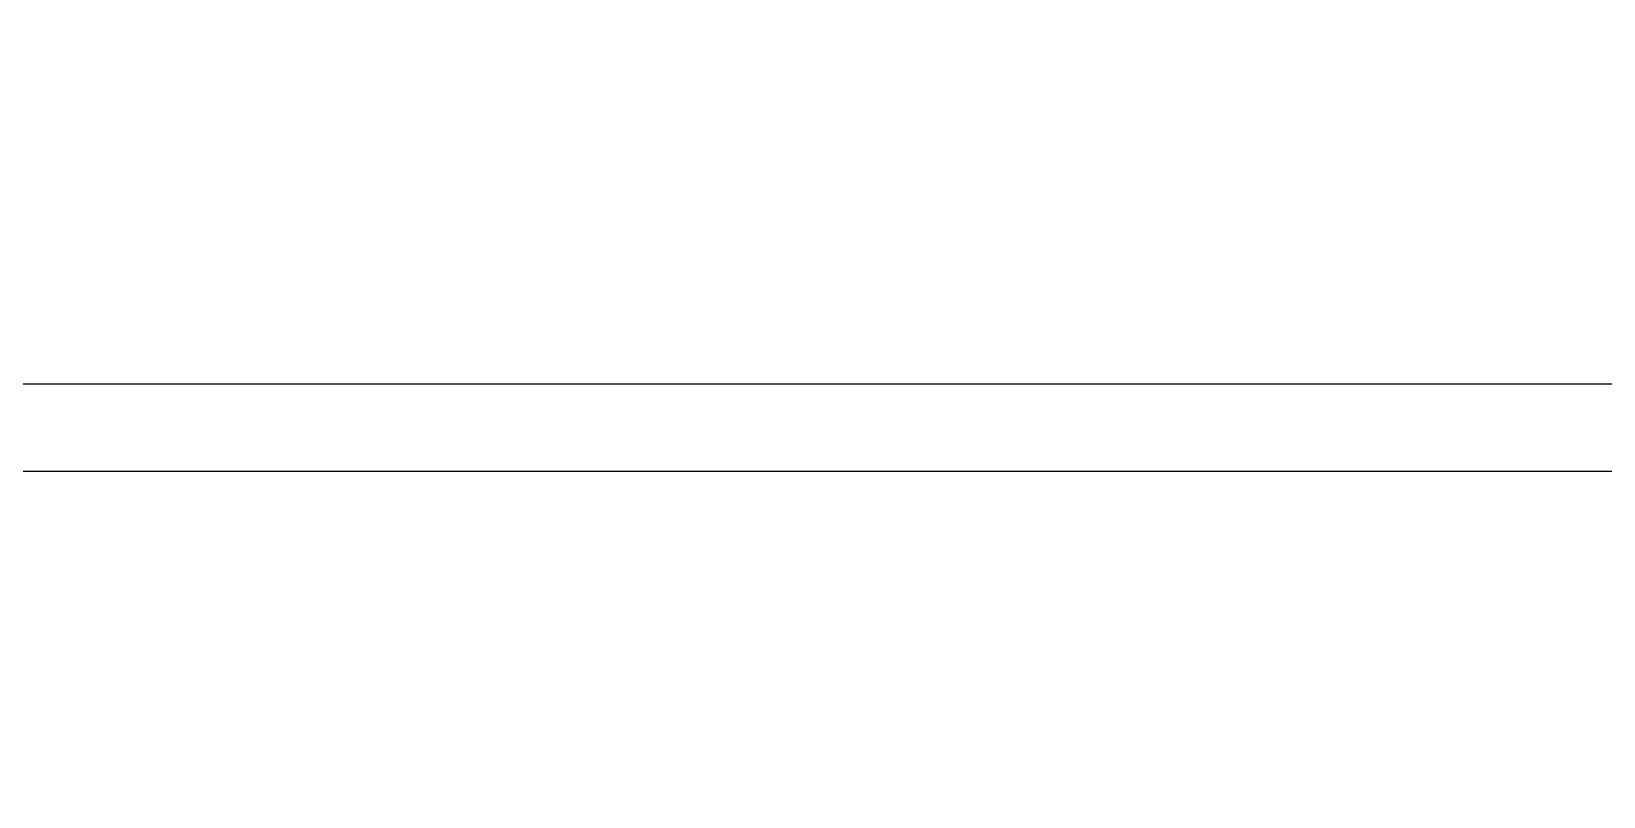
# Model space of a CAD drawing. Header units: millimetres. Extents: x -2325 to 334075, y -552635 to -11738.
# Drawn here: x 201169 to 276631, y -48472 to -11738 of the extents above; entities that cross this region are included whole.
import ezdxf

# ---------------------------------------------------------------- set-up
doc = ezdxf.new("R2010")
doc.units = ezdxf.units.MM
doc.header["$LTSCALE"] = 200
doc.layers.get('DEFPOINTS').update_dxf_attribs({"color": 137})
doc.layers.add('PDF_0', color=7, linetype='Continuous')

msp = doc.modelspace()

# ---------------------------------------------------------------- hatches: boundary and pattern name
at = {"layer": 'PDF_0', "transparency": 33554559}
h = msp.add_hatch(color=256, dxfattribs=at)
h.paths.add_polyline_path([(249562.8, -11739.5), (249566.7, -11739.5), (249566.7, -11739.5), (249564.8, -11739.5), (249564.8, -11739.5), (249564.8, -11739.5), (249564.8, -11739.5), (249562.8, -11739.5)], flags=0)
h.paths.add_polyline_path([(249564.8, -11739.5), (249564.8, -11739.5), (249564.8, -11739.5), (249564.8, -11739.5), (249564.8, -11739.5), (249564.8, -11739.5), (249564.8, -11739.5), (249564.8, -11739.5), (249564.8, -11739.5), (249564.8, -11739.5), (249564.8, -11739.5), (249566.7, -11739.5), (249566.7, -11739.5), (249562.8, -11739.5), (249562.8, -11739.5)], flags=0)
h.paths.add_polyline_path([(249564.8, -11737.6), (249564.8, -11737.6), (249564.8, -11737.6), (249564.8, -11737.6), (249564.8, -11737.6), (249564.8, -11737.6), (249564.8, -11737.6), (249564.8, -11737.6), (249564.8, -11737.6), (249564.8, -11737.6), (249564.8, -11737.6), (249564.8, -11737.6), (249564.8, -11737.6), (249564.8, -11737.6), (249564.8, -11737.6), (249564.8, -11737.6), (249564.8, -11737.6), (249564.8, -11737.6), (249564.8, -11737.6), (249564.8, -11737.6), (249564.8, -11737.6), (249564.8, -11737.6), (249564.8, -11737.6), (249564.8, -11737.6), (249564.8, -11737.6), (249564.8, -11737.6), (249564.8, -11737.6), (249564.8, -11737.6), (249564.8, -11737.6), (249564.8, -11737.6), (249564.8, -11737.6), (249564.8, -11737.6), (249564.8, -11737.6), (249564.8, -11737.6), (249564.8, -11737.6), (249564.8, -11737.6), (249564.8, -11737.6), (249564.8, -11737.6), (249564.8, -11737.6), (249564.8, -11737.6), (249564.8, -11737.6), (249564.8, -11737.6), (249564.8, -11737.6), (249564.8, -11737.6), (249564.8, -11737.6), (249564.8, -11737.6), (249564.8, -11737.6), (249564.8, -11737.6), (249564.8, -11737.6), (249564.8, -11737.6), (249564.8, -11737.6), (249564.8, -11737.6), (249564.8, -11737.6), (249564.8, -11737.6), (249564.8, -11737.6), (249564.8, -11737.6), (249564.8, -11737.6), (249564.8, -11737.6), (249564.8, -11737.6), (249564.8, -11737.6), (249564.8, -11737.6), (249564.8, -11737.6), (249564.8, -11737.6), (249564.8, -11737.6), (249564.8, -11737.6), (249564.8, -11737.6), (249564.8, -11737.6), (249564.8, -11737.6), (249564.8, -11737.6), (249564.8, -11737.6), (249564.8, -11737.6), (249564.8, -11737.6), (249564.8, -11737.6), (249564.8, -11737.6), (249564.8, -11737.6), (249564.8, -11737.6), (249564.8, -11737.6), (249564.8, -11737.6), (249564.8, -11737.6), (249564.8, -11737.6), (249564.8, -11737.6), (249564.8, -11737.6), (249564.8, -11737.6), (249564.8, -11737.6), (249564.8, -11737.6), (249564.8, -11737.6), (249564.8, -11737.6), (249564.8, -11737.6), (249564.8, -11737.6), (249564.8, -11737.6), (249564.8, -11737.6), (249564.8, -11737.6), (249564.8, -11737.6), (249564.8, -11737.6), (249564.8, -11737.6), (249564.8, -11737.6), (249564.8, -11737.6), (249564.8, -11737.6), (249564.8, -11737.6), (249564.8, -11737.6), (249564.8, -11737.6), (249564.8, -11737.6), (249564.8, -11737.6), (249564.8, -11737.6), (249564.8, -11737.6), (249564.8, -11737.6), (249564.8, -11737.6), (249564.8, -11737.6), (249564.8, -11737.6), (249564.8, -11737.6), (249564.8, -11737.6), (249564.8, -11737.6), (249564.8, -11737.6), (249564.8, -11737.6), (249564.8, -11737.6), (249564.8, -11737.6), (249564.8, -11737.6), (249564.8, -11737.6), (249564.8, -11737.6), (249564.8, -11737.6)], flags=0)
h = msp.add_hatch(color=256, dxfattribs=at)
h.paths.add_polyline_path([(249562.8, -11739.5), (249566.7, -11739.5), (249566.7, -11739.5), (249564.8, -11739.5), (249564.8, -11739.5), (249564.8, -11739.5), (249564.8, -11739.5), (249562.8, -11739.5)], flags=0)
h.paths.add_polyline_path([(249564.8, -11739.5), (249564.8, -11739.5), (249564.8, -11739.5), (249564.8, -11739.5), (249564.8, -11739.5), (249564.8, -11739.5), (249564.8, -11739.5), (249564.8, -11739.5), (249564.8, -11739.5), (249564.8, -11739.5), (249564.8, -11739.5), (249566.7, -11739.5), (249566.7, -11739.5), (249562.8, -11739.5), (249562.8, -11739.5)], flags=0)
h.paths.add_polyline_path([(249564.8, -11737.6), (249564.8, -11737.6), (249564.8, -11737.6), (249564.8, -11737.6), (249564.8, -11737.6), (249564.8, -11737.6), (249564.8, -11737.6), (249564.8, -11737.6), (249564.8, -11737.6), (249564.8, -11737.6), (249564.8, -11737.6), (249564.8, -11737.6), (249564.8, -11737.6), (249564.8, -11737.6), (249564.8, -11737.6), (249564.8, -11737.6), (249564.8, -11737.6), (249564.8, -11737.6), (249564.8, -11737.6), (249564.8, -11737.6), (249564.8, -11737.6), (249564.8, -11737.6), (249564.8, -11737.6), (249564.8, -11737.6), (249564.8, -11737.6), (249564.8, -11737.6), (249564.8, -11737.6), (249564.8, -11737.6), (249564.8, -11737.6), (249564.8, -11737.6), (249564.8, -11737.6), (249564.8, -11737.6), (249564.8, -11737.6), (249564.8, -11737.6), (249564.8, -11737.6), (249564.8, -11737.6), (249564.8, -11737.6), (249564.8, -11737.6), (249564.8, -11737.6), (249564.8, -11737.6), (249564.8, -11737.6), (249564.8, -11737.6), (249564.8, -11737.6), (249564.8, -11737.6), (249564.8, -11737.6), (249564.8, -11737.6), (249564.8, -11737.6), (249564.8, -11737.6), (249564.8, -11737.6), (249564.8, -11737.6), (249564.8, -11737.6), (249564.8, -11737.6), (249564.8, -11737.6), (249564.8, -11737.6), (249564.8, -11737.6), (249564.8, -11737.6), (249564.8, -11737.6), (249564.8, -11737.6), (249564.8, -11737.6), (249564.8, -11737.6), (249564.8, -11737.6), (249564.8, -11737.6), (249564.8, -11737.6), (249564.8, -11737.6), (249564.8, -11737.6), (249564.8, -11737.6), (249564.8, -11737.6), (249564.8, -11737.6), (249564.8, -11737.6), (249564.8, -11737.6), (249564.8, -11737.6), (249564.8, -11737.6), (249564.8, -11737.6), (249564.8, -11737.6), (249564.8, -11737.6), (249564.8, -11737.6), (249564.8, -11737.6), (249564.8, -11737.6), (249564.8, -11737.6), (249564.8, -11737.6), (249564.8, -11737.6), (249564.8, -11737.6), (249564.8, -11737.6), (249564.8, -11737.6), (249564.8, -11737.6), (249564.8, -11737.6), (249564.8, -11737.6), (249564.8, -11737.6), (249564.8, -11737.6), (249564.8, -11737.6), (249564.8, -11737.6), (249564.8, -11737.6), (249564.8, -11737.6), (249564.8, -11737.6), (249564.8, -11737.6), (249564.8, -11737.6), (249564.8, -11737.6), (249564.8, -11737.6), (249564.8, -11737.6), (249564.8, -11737.6), (249564.8, -11737.6), (249564.8, -11737.6), (249564.8, -11737.6), (249564.8, -11737.6), (249564.8, -11737.6), (249564.8, -11737.6), (249564.8, -11737.6), (249564.8, -11737.6), (249564.8, -11737.6), (249564.8, -11737.6), (249564.8, -11737.6), (249564.8, -11737.6), (249564.8, -11737.6), (249564.8, -11737.6), (249564.8, -11737.6), (249564.8, -11737.6), (249564.8, -11737.6), (249564.8, -11737.6), (249564.8, -11737.6), (249564.8, -11737.6)], flags=0)
h = msp.add_hatch(color=256, dxfattribs=at)
h.paths.add_polyline_path([(249607, -11739.5), (249607, -11739.5), (249608.9, -11739.5), (249608.9, -11739.5), (249607, -11739.5), (249607, -11739.5), (249607, -11739.5), (249607, -11739.5), (249607, -11739.5), (249607, -11739.5), (249607, -11739.5), (249607, -11739.5), (249607, -11739.5), (249607, -11739.5), (249607, -11739.5)], flags=0)
h.paths.add_polyline_path([(249607, -11739.5), (249607, -11739.5), (249608.9, -11739.5), (249608.9, -11739.5)], flags=0)
h.paths.add_polyline_path([(249607, -11737.6), (249607, -11737.6), (249608.9, -11737.6), (249608.9, -11737.6), (249607, -11737.6), (249607, -11737.6), (249607, -11737.6), (249607, -11737.6), (249607, -11737.6), (249607, -11737.6), (249607, -11737.6), (249607, -11737.6), (249607, -11737.6), (249607, -11737.6), (249607, -11737.6)], flags=0)
h = msp.add_hatch(color=256, dxfattribs=at)
h.paths.add_polyline_path([(249607, -11739.5), (249607, -11739.5), (249608.9, -11739.5), (249608.9, -11739.5), (249607, -11739.5), (249607, -11739.5), (249607, -11739.5), (249607, -11739.5), (249607, -11739.5), (249607, -11739.5), (249607, -11739.5), (249607, -11739.5), (249607, -11739.5), (249607, -11739.5), (249607, -11739.5)], flags=0)
h.paths.add_polyline_path([(249607, -11739.5), (249607, -11739.5), (249608.9, -11739.5), (249608.9, -11739.5)], flags=0)
h.paths.add_polyline_path([(249607, -11737.6), (249607, -11737.6), (249608.9, -11737.6), (249608.9, -11737.6), (249607, -11737.6), (249607, -11737.6), (249607, -11737.6), (249607, -11737.6), (249607, -11737.6), (249607, -11737.6), (249607, -11737.6), (249607, -11737.6), (249607, -11737.6), (249607, -11737.6), (249607, -11737.6)], flags=0)
at = {"layer": 'PDF_0', "true_color": 0xff7f00, "transparency": 33554559}
h = msp.add_hatch(color=30, dxfattribs=at)
h.paths.add_polyline_path([(263015.7, -12119.9), (262938.9, -12119.9), (263015.7, -12119.9)], flags=0)
h.paths.add_polyline_path([(263015.7, -12119.9), (262938.9, -12119.9), (263015.7, -12119.9)], flags=0)
h.paths.add_polyline_path([(263015.7, -12119.9), (262940.8, -12119.9), (263015.7, -12119.9)], flags=0)
h = msp.add_hatch(color=30, dxfattribs=at)
h.paths.add_polyline_path([(263015.7, -12119.9), (262938.9, -12119.9), (263015.7, -12119.9)], flags=0)
h.paths.add_polyline_path([(263015.7, -12119.9), (262938.9, -12119.9), (263015.7, -12119.9)], flags=0)
h.paths.add_polyline_path([(263015.7, -12119.9), (262940.8, -12119.9), (263015.7, -12119.9)], flags=0)
h = msp.add_hatch(color=30, dxfattribs=at)
h.paths.add_polyline_path([(263011.9, -12116), (262950.4, -12116), (263011.9, -12116)], flags=0)
h.paths.add_polyline_path([(263011.9, -12116), (262950.4, -12116), (263011.9, -12116)], flags=0)
h.paths.add_polyline_path([(263011.9, -12116), (262950.4, -12116), (263011.9, -12116)], flags=0)
h = msp.add_hatch(color=30, dxfattribs=at)
h.paths.add_polyline_path([(263011.9, -12116), (262950.4, -12116), (263011.9, -12116)], flags=0)
h.paths.add_polyline_path([(263011.9, -12116), (262950.4, -12116), (263011.9, -12116)], flags=0)
h.paths.add_polyline_path([(263011.9, -12116), (262950.4, -12116), (263011.9, -12116)], flags=0)
h = msp.add_hatch(color=30, dxfattribs=at)
h.paths.add_polyline_path([(263002.3, -12108.3), (262967.7, -12108.3), (263002.3, -12108.3)], flags=0)
h.paths.add_polyline_path([(263002.3, -12108.3), (262967.7, -12108.3), (263002.3, -12108.3)], flags=0)
h.paths.add_polyline_path([(263002.3, -12108.3), (262967.7, -12108.3), (263002.3, -12108.3)], flags=0)
h = msp.add_hatch(color=30, dxfattribs=at)
h.paths.add_polyline_path([(263002.3, -12108.3), (262967.7, -12108.3), (263002.3, -12108.3)], flags=0)
h.paths.add_polyline_path([(263002.3, -12108.3), (262967.7, -12108.3), (263002.3, -12108.3)], flags=0)
h.paths.add_polyline_path([(263002.3, -12108.3), (262967.7, -12108.3), (263002.3, -12108.3)], flags=0)
h = msp.add_hatch(color=30, dxfattribs=at)
h.paths.add_polyline_path([(263000.3, -12106.4), (262971.5, -12106.4), (263000.3, -12106.4)], flags=0)
h.paths.add_polyline_path([(263000.3, -12106.4), (262971.5, -12106.4), (263000.3, -12106.4)], flags=0)
h.paths.add_polyline_path([(263000.3, -12106.4), (262971.5, -12106.4), (263000.3, -12106.4)], flags=0)
h = msp.add_hatch(color=30, dxfattribs=at)
h.paths.add_polyline_path([(263000.3, -12106.4), (262971.5, -12106.4), (263000.3, -12106.4)], flags=0)
h.paths.add_polyline_path([(263000.3, -12106.4), (262971.5, -12106.4), (263000.3, -12106.4)], flags=0)
h.paths.add_polyline_path([(263000.3, -12106.4), (262971.5, -12106.4), (263000.3, -12106.4)], flags=0)
h = msp.add_hatch(color=30, dxfattribs=at)
h.paths.add_polyline_path([(262996.5, -12104.5), (262975.4, -12104.5), (262996.5, -12104.5)], flags=0)
h.paths.add_polyline_path([(262996.5, -12104.5), (262975.4, -12104.5), (262996.5, -12104.5)], flags=0)
h.paths.add_polyline_path([(262996.5, -12104.5), (262975.4, -12104.5), (262996.5, -12104.5)], flags=0)
h = msp.add_hatch(color=30, dxfattribs=at)
h.paths.add_polyline_path([(262996.5, -12104.5), (262975.4, -12104.5), (262996.5, -12104.5)], flags=0)
h.paths.add_polyline_path([(262996.5, -12104.5), (262975.4, -12104.5), (262996.5, -12104.5)], flags=0)
h.paths.add_polyline_path([(262996.5, -12104.5), (262975.4, -12104.5), (262996.5, -12104.5)], flags=0)

# ---------------------------------------------------------------- linework, layer by layer
at = {"layer": 'DEFPOINTS'}
for points in [[(165875, -28650), (334075, -28650), (334075, -147450), (165875, -147450)], [(312575, -143250), (175175, -143250), (175175, -32850), (312575, -32850)]]:
    msp.add_lwpolyline(points, close=True, dxfattribs=at)

doc.saveas('drawing.dxf')
